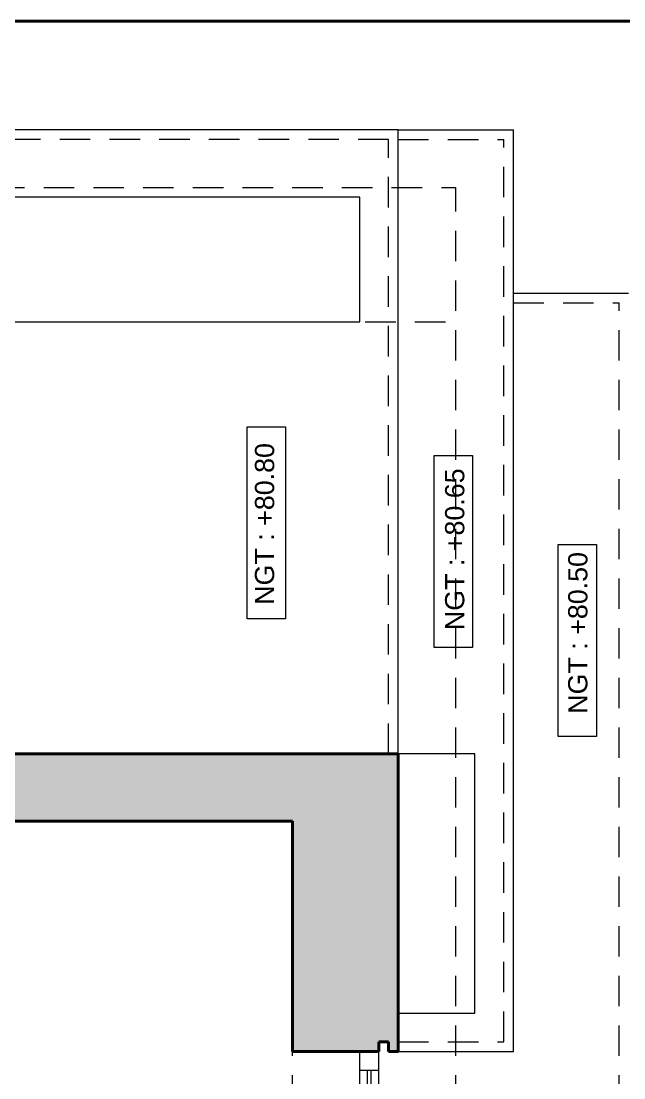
# Model space of a CAD drawing. Header units: millimetres. Extents: x 898 to 1196, y 229 to 443.
# Drawn here: x 1121 to 1124.14, y 408.66 to 414.17 of the extents above; entities that cross this region are included whole.
import ezdxf
from ezdxf.enums import TextEntityAlignment as Align

# ---------------------------------------------------------------- set-up
doc = ezdxf.new("R2010")
doc.units = ezdxf.units.MM
doc.linetypes.add('HIDDEN2', pattern=[4.7625, 3.175, -1.5875])
for name, color, linetype, lineweight in [('p allége', 1, 'Continuous', 20), ('p caché', 3, 'HIDDEN2', 20), ('p hachure', 253, 'Continuous', 15), ('p menuiserie', 5, 'Continuous', 20), ('p mur', 7, 'Continuous', 40), ('p symbole', 6, 'Continuous', 20), ('p texte', 7, 'Continuous', 15)]:
    doc.layers.add(name, color=color, linetype=linetype, lineweight=lineweight)
doc.styles.add('ARIAL', font='Arial.ttf', dxfattribs={"height": 0.1})

# ---------------------------------------------------------------- blocks, each defined once
blk = doc.blocks.new('*U18')
at = {"layer": 'p menuiserie'}
for p, q in [((0.8, 0), (0, 0)), ((0.1, 0), (0.1, -0.1)), ((0.7, -0.04), (0.1, -0.04)), ((0.7, 0), (0.7, -0.1)), ((0.8, -0.1), (0, -0.1)), ((0.7, -0.06), (0.1, -0.06))]:
    blk.add_line(p, q, dxfattribs=at)

msp = doc.modelspace()

# ---------------------------------------------------------------- hatches: boundary and pattern name
at = {"layer": 'p hachure', "transparency": 33554559}
h = msp.add_hatch(color=256, dxfattribs=at)
h.dxf.hatch_style = 1
h.paths.add_polyline_path([(1122.9135, 408.8491), (1122.9135, 408.7991), (1122.9635, 408.7991), (1122.9635, 410.3491), (1119.6135, 410.3491), (1119.6135, 409.9991), (1122.4135, 409.9991), (1122.4135, 408.7991), (1122.8635, 408.7991), (1122.8635, 408.8491)])

# ---------------------------------------------------------------- linework, layer by layer
at = {"layer": 'p allége'}
for p, q in [((1122.9635, 413.5991), (1117.0635, 413.5991)), ((1122.9635, 410.3491), (1122.9635, 413.5991)), ((1122.9635, 413.5991), (1123.5635, 413.5991)), ((1123.5635, 408.7991), (1123.5635, 413.5991)), ((1123.5635, 412.7491), (1124.1635, 412.7491)), ((1123.3635, 410.3491), (1122.9635, 410.3491)), ((1123.3635, 408.9991), (1123.3635, 410.3491)), ((1122.9635, 408.9991), (1123.3635, 408.9991)), ((1122.9635, 408.7991), (1123.5635, 408.7991))]:
    msp.add_line(p, q, dxfattribs=at)
msp.add_lwpolyline([(1120.6635, 412.5991), (1122.7635, 412.5991), (1122.7635, 413.2491), (1120.6635, 413.2491)], close=True, dxfattribs=at)
at = {"layer": 'p caché', "ltscale": 0.05}
for p, q in [((1122.9135, 413.5491), (1117.1135, 413.5491)), ((1122.9135, 410.3491), (1122.9135, 413.5491)), ((1122.9635, 413.5491), (1123.5135, 413.5491)), ((1123.5135, 408.8491), (1123.5135, 413.5491)), ((1118.0135, 413.2991), (1123.2635, 413.2991)), ((1123.2635, 407.9991), (1123.2635, 413.2991)), ((1123.5635, 412.6991), (1124.1135, 412.6991)), ((1124.1135, 407.9991), (1124.1135, 412.6991)), ((1120.4635, 412.5991), (1123.2635, 412.5991)), ((1122.9635, 408.8491), (1123.5135, 408.8491)), ((1122.4135, 407.9991), (1122.4135, 408.7991))]:
    msp.add_line(p, q, dxfattribs=at)
at = {"layer": 'p mur'}
for p, q in [((1119.6135, 410.3491), (1122.9635, 410.3491)), ((1122.9635, 408.7991), (1122.9635, 410.3491)), ((1119.6135, 409.9991), (1122.4135, 409.9991)), ((1122.4135, 408.7991), (1122.4135, 409.9991)), ((1122.8635, 408.7991), (1122.8635, 408.8491)), ((1122.8635, 408.8491), (1122.9135, 408.8491)), ((1122.9135, 408.8491), (1122.9135, 408.7991)), ((1122.4135, 408.7991), (1122.8635, 408.7991)), ((1122.9135, 408.7991), (1122.9635, 408.7991))]:
    msp.add_line(p, q, dxfattribs=at)
msp.add_lwpolyline([(1106.2475, 414.1656), (1126.663, 414.1656), (1126.663, 392.2192), (1106.2475, 392.2192)], close=True, dxfattribs=at)
msp.add_lwpolyline([(1120.4635, 410.3491), (1122.9635, 410.3491), (1122.9635, 408.7991), (1122.9135, 408.7991)], dxfattribs=at)
at = {"layer": 'p symbole'}
for points in [[(1122.1772, 411.0519), (1122.1772, 412.0519), (1122.3772, 412.0519), (1122.3772, 411.0519)], [(1123.1514, 410.9027), (1123.1514, 411.9027), (1123.3514, 411.9027), (1123.3514, 410.9027)], [(1123.7958, 410.4389), (1123.7958, 411.4389), (1123.9958, 411.4389), (1123.9958, 410.4389)]]:
    msp.add_lwpolyline(points, close=True, dxfattribs=at)

# ---------------------------------------------------------------- block references
at = {"layer": 'p menuiserie', "rotation": 269.9999999999999}
msp.add_blockref('*U18', (1122.8635, 408.7991), dxfattribs=at)

# ---------------------------------------------------------------- texts
at = {"layer": 'p texte', "style": 'ARIAL'}
for s, p in [('NGT : +80.80', (1122.268, 411.5467)), ('NGT : +80.65', (1123.2578, 411.4147)), ('NGT : +80.50', (1123.8986, 410.9791))]:
    msp.add_text(s, height=0.1, rotation=90, dxfattribs=at).set_placement(p, align=Align.MIDDLE)

doc.saveas('drawing.dxf')
